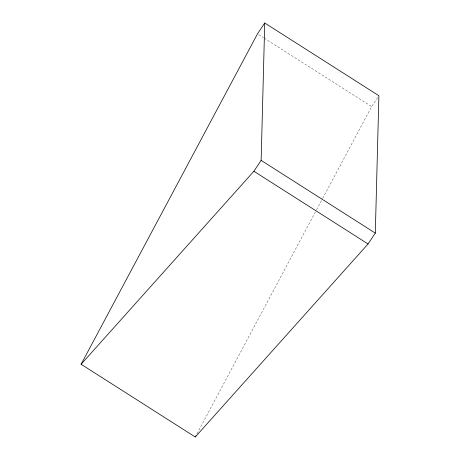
<?xml version="1.0" encoding="UTF-8"?>
<svg xmlns="http://www.w3.org/2000/svg" width="460" height="460" viewBox="0 0 460 460"><rect width="100%" height="100%" fill="white"/><g stroke="black" fill="none" stroke-linecap="round" stroke-linejoin="round"><path stroke-width="0.34" stroke-dasharray="2.3 1.72" d="M196.955 433.837L316.238 210.398M316.572 209.766L322.316 199.002M322.655 198.369L371.651 106.588L377.752 97.445M258.698 34.632L263.528 37.708M264.132 38.094L371.651 106.588"/><path stroke-width="0.69" d="M81.104 364.268L253.891 171.246L261.136 160.385L264.736 23L378.896 95.732L375.303 233.117L368.058 243.972L195.264 437L81.104 364.268L257.491 33.862L264.736 23M195.264 437L195.943 435.735M261.136 160.385L375.303 233.117M253.891 171.246L368.058 243.972"/></g></svg>
